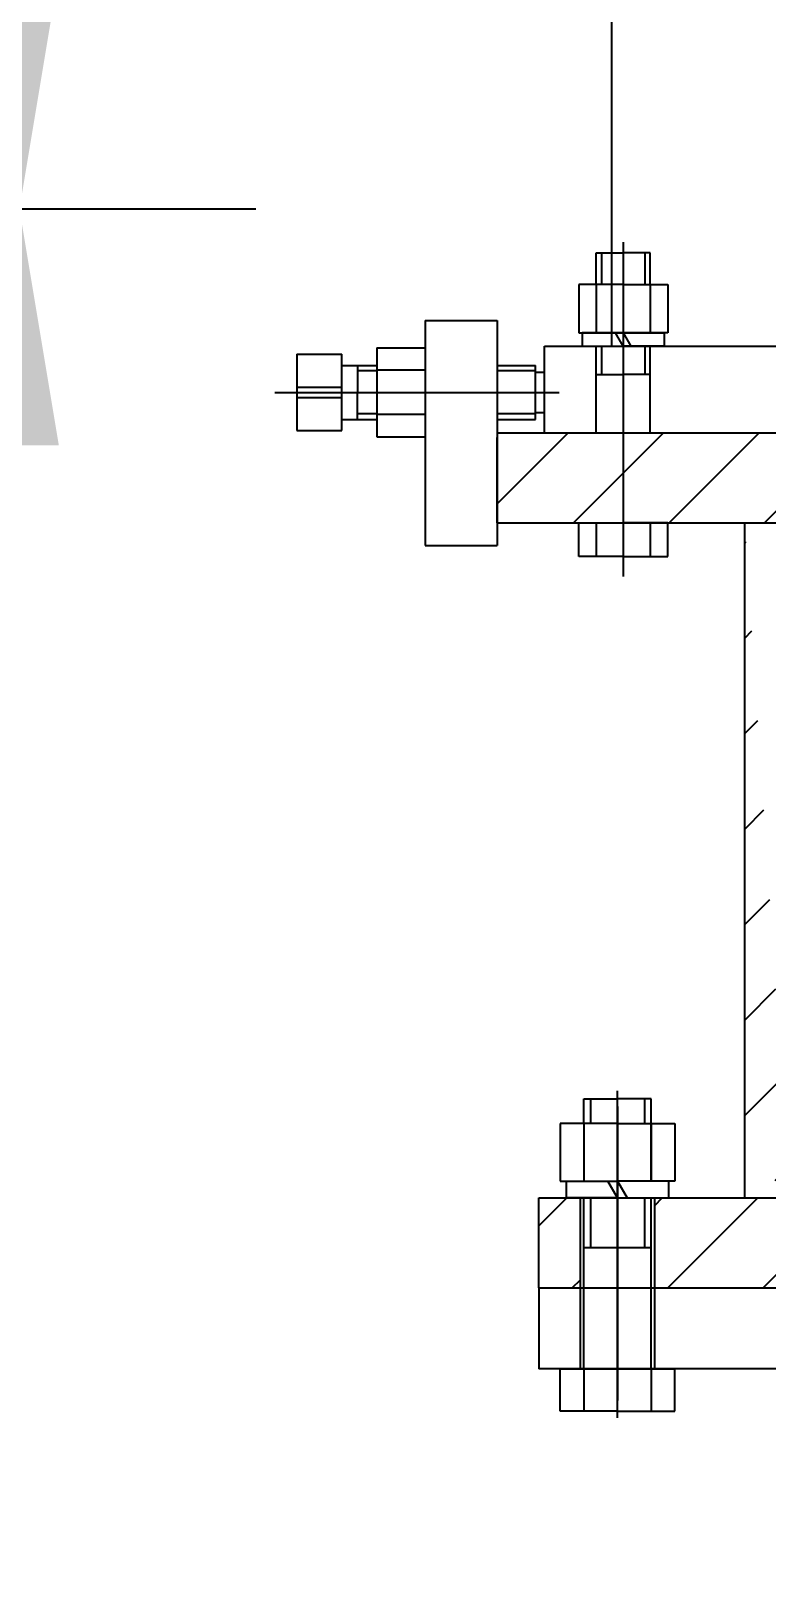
# Model space of a CAD drawing. Header units: millimetres. Extents: x 0 to 14700, y -398 to 10395.
# Drawn here: x 8102 to 8429, y 5395 to 6088 of the extents above; entities that cross this region are included whole.
import ezdxf

# ---------------------------------------------------------------- set-up
doc = ezdxf.new("R2010")
doc.units = ezdxf.units.MM
doc.header["$LTSCALE"] = 350
doc.linetypes.add('K', pattern=[2.5, 1.25, -0.25, 0.25, -0.25, 0.25, -0.25])
for name, color, linetype in [('01', 7, 'Continuous'), ('07', 6, 'K'), ('08', 1, 'Continuous')]:
    doc.layers.add(name, color=color, linetype=linetype)
doc.styles.get("Standard").update_dxf_attribs({"font": 'isocp', "width": 0.707, "bigfont": 'intecad.shx'})
doc.dimstyles.new('INTE', dxfattribs={"dimscale": 35, "dimtxt": 3.5, "dimasz": 3, "dimexe": 3, "dimexo": 0, "dimgap": 1, "dimtad": 1, "dimdec": 1, "dimdsep": 46, "dimtxsty": 'Standard', "dimcen": 0, "dimclrd": 1, "dimclre": 1, "dimclrt": 3, "dimaunit": 1, "dimadec": 0, "dimazin": 0, "dimtfac": 1, "dimtdec": 1, "dimtmove": 0, "dimatfit": 0, "dimfxl": 0, "dimarcsym": 0})

# ---------------------------------------------------------------- blocks, each defined once
blk = doc.blocks.new('*D109')
at = {"layer": '08', "color": 1, "lineweight": -2}
for p, q in [((5573.59, 7298.31), (8202.26, 7298.31)), ((8097.26, 6114.31), (8097.26, 7193.31)), ((7368.2, 6009.31), (8202.26, 6009.31))]:
    blk.add_line(p, q, dxfattribs=at)
at = {"layer": '08', "color": 1}
for points in [[(8079.76, 7193.31), (8114.76, 7193.31), (8097.26, 7298.31)], [(8079.76, 6114.31), (8114.76, 6114.31), (8097.26, 6009.31)]]:
    blk.add_solid(points, dxfattribs=at)
at = {"layer": 'Defpoints', "color": 0}
for p in [(5573.59, 7298.31), (8097.26, 7298.31), (7368.2, 6009.31)]:
    blk.add_point(p, dxfattribs=at)
at = {"layer": '08', "color": 3, "insert": (8001, 6653.81), "char_height": 122.5, "attachment_point": 5, "rotation": 90}
blk.add_mtext('1289', dxfattribs=at)
blk = doc.blocks.new('*D110')
at = {"layer": '08', "color": 1, "lineweight": -2}
for p, q in [((7897.73, 6009.31), (8202.26, 6009.31)), ((8097.26, 5904.31), (8097.26, 5047.31)), ((6261.71, 4942.31), (8202.26, 4942.31))]:
    blk.add_line(p, q, dxfattribs=at)
at = {"layer": '08', "color": 1}
for points in [[(8079.76, 5904.31), (8114.76, 5904.31), (8097.26, 6009.31)], [(8079.76, 5047.31), (8114.76, 5047.31), (8097.26, 4942.31)]]:
    blk.add_solid(points, dxfattribs=at)
at = {"layer": 'Defpoints', "color": 0}
for p in [(7897.73, 6009.31), (6261.71, 4942.31), (8097.26, 4942.31)]:
    blk.add_point(p, dxfattribs=at)
at = {"layer": '08', "color": 3, "insert": (8001.01, 5475.81), "char_height": 122.5, "attachment_point": 5, "rotation": 90}
blk.add_mtext('1067', dxfattribs=at)
blk = doc.blocks.new('rtrtrt')
at = {"layer": '07', "color": 6, "linetype": 'K', "ltscale": 1.2}
for p, q in [((7210.72, 22062.23), (7210.72, 21998.97)), ((7175.72, 22048.95), (7175.72, 22012.95)), ((7194.22, 22012.95), (7194.22, 22048.95)), ((7227.22, 22012.95), (7227.22, 22048.95)), ((7845.3, 22012.95), (7175.72, 22012.95))]:
    blk.add_line(p, q, dxfattribs=at)
at = {"layer": '07', "color": 6, "linetype": 'K', "ltscale": 0.8}
blk.add_line((7175.72, 22048.95), (7385.22, 22048.95), dxfattribs=at)
blk = doc.blocks.new('ererw')
at = {"layer": '07', "linetype": 'K', "ltscale": 1.5}
h = blk.add_hatch(dxfattribs=at)
h.set_pattern_fill('_USER', color=6, scale=30, angle=45, style=0, pattern_type=0)
h.set_pattern_definition([(45, (7418.683, 3841.908), (-21.2132, 21.2132), [])])
h.paths.add_polyline_path([(9749.23, 5292.4), (9776.73, 5292.4), (9776.73, 5298.4), (9899.23, 5298.4), (9899.23, 5258.4), (9749.23, 5258.4)])
h.paths.add_polyline_path([(9714.23, 4958.4), (9866.31, 4958.4), (9866.31, 4918.4), (9714.23, 4918.4)])
h.paths.add_polyline_path([(9248.23, 4958.4), (9384.23, 4958.4), (9384.23, 4918.4), (9248.23, 4918.4)])
h.paths.add_polyline_path([(9196.73, 4958.4), (9215.23, 4958.4), (9215.23, 4918.4), (9196.73, 4918.4)])
h.paths.add_polyline_path([(9178.23, 5298.4), (9178.23, 5258.4), (9349.23, 5258.4), (9349.23, 5292.4), (9321.73, 5292.4), (9321.73, 5298.4)])
edge = h.paths.add_edge_path()
edge.add_line((9790.23, 4958.4), (9790.23, 5258.4))
edge.add_line((9810.23, 4958.4), (9810.23, 5258.4))
edge.add_line((9288.23, 4958.4), (9288.23, 5258.4))
edge.add_line((9308.23, 4958.4), (9308.23, 5258.4))
at = {"layer": '07', "color": 6, "linetype": 'K', "ltscale": 1.5}
for p, q in [((9229.14, 5336.9), (9229.14, 5938.9)), ((9234.23, 5383.15), (9234.23, 5234.62)), ((9222.23, 5378.4), (9234.23, 5378.4)), ((9222.23, 5364.4), (9222.23, 5378.4)), ((9224.63, 5378.4), (9224.63, 5364.4)), ((9246.23, 5378.4), (9234.23, 5378.4)), ((9243.83, 5378.4), (9243.83, 5364.4)), ((9246.23, 5364.4), (9246.23, 5378.4)), ((9234.23, 5364.4), (9214.45, 5364.4)), ((9214.45, 5364.4), (9214.45, 5342.9)), ((9222.23, 5364.4), (9222.23, 5342.9)), ((9234.23, 5364.4), (9254, 5364.4)), ((9246.23, 5364.4), (9246.23, 5342.9)), ((9254, 5364.4), (9254, 5342.9)), ((9146.23, 5348.4), (9146.23, 5248.4)), ((9146.23, 5348.4), (9178.23, 5348.4)), ((9178.23, 5348.4), (9178.23, 5248.4)), ((9214.45, 5342.9), (9234.23, 5342.9)), ((9215.98, 5342.9), (9215.98, 5336.9)), ((9234.23, 5342.9), (9215.98, 5342.9)), ((9234.23, 5336.9), (9230.76, 5342.9)), ((9254, 5342.9), (9234.23, 5342.9)), ((9234.23, 5342.9), (9237.69, 5336.9)), ((9234.23, 5342.9), (9252.48, 5342.9)), ((9252.48, 5342.9), (9252.48, 5336.9)), ((9089.23, 5333.4), (9089.23, 5299.4)), ((9089.23, 5333.4), (9109.23, 5333.4)), ((9109.23, 5299.4), (9109.23, 5333.4)), ((9124.73, 5336.17), (9124.73, 5296.62)), ((9124.73, 5336.17), (9146.23, 5336.17)), ((9199.23, 5336.9), (9549.23, 5336.9)), ((9199.23, 5298.4), (9199.23, 5336.9)), ((9199.23, 5298.4), (9199.23, 5336.9)), ((9199.23, 5336.9), (9199.23, 5336.9)), ((9199.23, 5336.9), (9199.23, 5336.9)), ((9215.98, 5336.9), (9234.23, 5336.9)), ((9222.23, 5298.4), (9222.23, 5336.9)), ((9224.63, 5336.9), (9224.63, 5324.4)), ((9252.48, 5336.9), (9234.23, 5336.9)), ((9243.83, 5336.9), (9243.83, 5324.4)), ((9246.23, 5298.4), (9246.23, 5336.9)), ((9109.23, 5328.4), (9124.73, 5328.4)), ((9116.23, 5328.4), (9116.23, 5316.4)), ((9146.23, 5326.28), (9124.73, 5326.28)), ((9178.23, 5328.4), (9195.23, 5328.4)), ((9195.23, 5304.4), (9195.23, 5328.4)), ((9124.73, 5326), (9116.23, 5326)), ((9195.23, 5326), (9178.23, 5326)), ((9195.23, 5325.4), (9199.23, 5325.4)), ((9199.23, 5307.4), (9199.23, 5325.4)), ((9222.23, 5324.4), (9234.23, 5324.4)), ((9246.23, 5324.4), (9234.23, 5324.4)), ((9079.36, 5316.4), (9205.84, 5316.4)), ((9089.23, 5318.64), (9109.23, 5318.64)), ((9089.23, 5314.16), (9109.23, 5314.16)), ((9116.23, 5304.4), (9116.23, 5316.4)), ((9124.73, 5306.8), (9116.23, 5306.8)), ((9146.23, 5306.51), (9124.73, 5306.51)), ((9195.23, 5306.8), (9178.23, 5306.8)), ((9195.23, 5307.4), (9199.23, 5307.4)), ((9089.23, 5299.4), (9109.23, 5299.4)), ((9109.23, 5304.4), (9124.73, 5304.4)), ((9178.23, 5304.4), (9195.23, 5304.4)), ((9178.23, 5298.4), (9549.23, 5298.4)), ((9124.73, 5296.62), (9146.23, 5296.62)), ((9178.23, 5258.4), (9178.23, 5296.4)), ((9178.23, 5258.4), (9899.23, 5258.4)), ((9214.45, 5258.4), (9234.23, 5258.4)), ((9214.45, 5243.4), (9214.45, 5258.4)), ((9222.23, 5258.4), (9222.23, 5243.4)), ((9254, 5258.4), (9234.23, 5258.4)), ((9246.23, 5258.4), (9246.23, 5243.4)), ((9254, 5243.4), (9254, 5258.4)), ((9288.23, 4958.4), (9288.23, 5258.4)), ((9146.23, 5248.4), (9178.23, 5248.4)), ((9234.23, 5243.4), (9214.45, 5243.4)), ((9234.23, 5243.4), (9254, 5243.4)), ((9216.73, 4991.5), (9216.73, 5002.4)), ((9216.73, 5002.4), (9231.73, 5002.4)), ((9219.73, 5002.4), (9219.73, 4991.5)), ((9231.73, 4860.63), (9231.73, 5005.95)), ((9246.73, 5002.4), (9231.73, 5002.4)), ((9243.73, 5002.4), (9243.73, 4991.5)), ((9246.73, 4965.9), (9246.73, 5002.4)), ((9231.73, 4999.07), (9231.73, 4868.41)), ((9206.3, 4991.5), (9206.3, 4965.9)), ((9231.73, 4991.5), (9206.3, 4991.5)), ((9216.73, 4991.5), (9216.73, 4965.9)), ((9231.73, 4992.55), (9231.73, 4964.85)), ((9231.73, 4991.5), (9257.15, 4991.5)), ((9246.73, 4991.5), (9246.73, 4965.9)), ((9257.15, 4991.5), (9257.15, 4965.9)), ((9206.3, 4965.9), (9231.73, 4965.9)), ((9208.98, 4958.4), (9208.98, 4965.9)), ((9208.98, 4965.9), (9231.73, 4965.9)), ((9231.73, 4958.4), (9227.4, 4965.9)), ((9231.73, 4956.3), (9231.73, 4967.99)), ((9231.73, 4965.9), (9236.06, 4958.4)), ((9254.48, 4965.9), (9231.73, 4965.9)), ((9257.15, 4965.9), (9231.73, 4965.9)), ((9254.48, 4958.4), (9254.48, 4965.9)), ((9196.73, 4958.4), (9400.85, 4958.4)), ((9196.73, 4918.4), (9196.73, 4958.4)), ((9231.73, 4958.4), (9208.98, 4958.4)), ((9215.23, 4918.4), (9215.23, 4958.4)), ((9216.73, 4918.4), (9216.73, 4958.4)), ((9219.73, 4958.4), (9219.73, 4936.4)), ((9231.73, 4958.4), (9254.48, 4958.4)), ((9243.73, 4958.4), (9243.73, 4936.4)), ((9246.73, 4918.4), (9246.73, 4958.4)), ((9248.23, 4918.4), (9248.23, 4958.4)), ((9216.73, 4936.4), (9246.73, 4936.4)), ((9196.73, 4918.4), (9406.23, 4918.4)), ((9196.73, 4918.4), (9196.73, 4882.4)), ((9215.23, 4882.4), (9215.23, 4918.4)), ((9215.23, 4882.4), (9215.23, 4918.4)), ((9216.73, 4882.4), (9216.73, 4918.4)), ((9246.73, 4882.4), (9246.73, 4918.4)), ((9248.23, 4882.4), (9248.23, 4918.4)), ((9248.23, 4882.4), (9248.23, 4918.4)), ((9866.31, 4882.4), (9196.73, 4882.4)), ((9206.3, 4882.4), (9257.15, 4882.4)), ((9206.3, 4863.7), (9206.3, 4882.4)), ((9206.3, 4882.4), (9231.73, 4882.4)), ((9216.73, 4882.4), (9216.73, 4863.7)), ((9257.15, 4882.4), (9231.73, 4882.4)), ((9246.73, 4882.4), (9246.73, 4863.7)), ((9257.15, 4863.7), (9257.15, 4882.4)), ((9231.73, 4863.7), (9206.3, 4863.7)), ((9231.73, 4863.7), (9257.15, 4863.7))]:
    blk.add_line(p, q, dxfattribs=at)

msp = doc.modelspace()

# ---------------------------------------------------------------- block references
at = {"layer": '01'}
for name, p in [('ererw', (-868.68, 611.41)), ('rtrtrt', (1152.33, -16519.14))]:
    msp.add_blockref(name, p, dxfattribs=at)

# ---------------------------------------------------------------- dimensions: what is measured, and where the dimension line sits
at = {"layer": '08'}
for base, p1, p2, picture, middle in [((8097.26, 7298.31), (7368.2, 6009.31), (5573.59, 7298.31), '*D109', (8001, 6653.81)), ((8097.26, 4942.31), (7897.73, 6009.31), (6261.71, 4942.31), '*D110', (8001.01, 5475.81))]:
    dim = msp.add_linear_dim(base=base, p1=p1, p2=p2, angle=90, dimstyle='INTE', dxfattribs=at)
    dim.commit()
    dim.dimension.update_dxf_attribs({"geometry": picture, "text_midpoint": middle})

doc.saveas('drawing.dxf')
